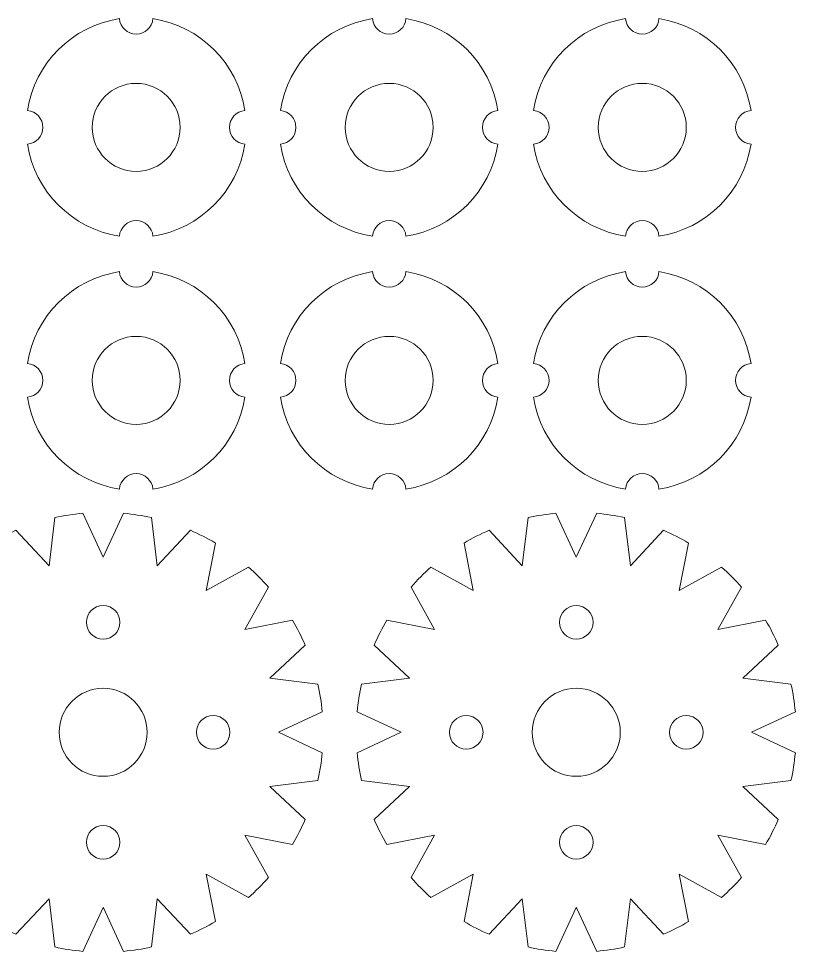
# Model space of a CAD drawing. Header units: centimetres. Extents: x -121 to 177, y -44 to 114.
# Drawn here: x 126.63 to 133.69, y -13.14 to -4.66 of the extents above; entities that cross this region are included whole.
import ezdxf

# ---------------------------------------------------------------- set-up
doc = ezdxf.new("R2010")
doc.units = ezdxf.units.CM
doc.header["$MEASUREMENT"] = 0
doc.layers.add('Layer 1', color=7, linetype='Continuous')

msp = doc.modelspace()

# ---------------------------------------------------------------- linework, layer by layer
at = {"layer": 'Layer 1', "lineweight": 20}
for centre, major_axis in [((127.7, -5.65), (0, 0.4)), ((130, -5.65), (0, 0.4)), ((132.3, -5.65), (0, 0.4)), ((127.7, -7.95), (0, 0.4)), ((130, -7.95), (0, 0.4)), ((132.3, -7.95), (0, 0.4)), ((127.4, -10.15), (0, 0.1525)), ((131.7, -10.15), (0, 0.1525)), ((127.4, -11.15), (0, 0.4)), ((131.7, -11.15), (0, 0.4)), ((128.4, -11.15), (0, 0.1525)), ((130.7, -11.15), (0, 0.1525)), ((132.7, -11.15), (0, 0.1525)), ((127.4, -12.15), (0, 0.1525)), ((131.7, -12.15), (0, 0.1525))]:
    msp.add_ellipse(centre, major_axis=major_axis, ratio=1, dxfattribs=at)
for points, knots in [([(127.85207, -4.66149), (128.28253, -4.7272), (128.62273, -5.06747), (128.68844, -5.49793), (128.68844, -5.49793), (128.60963, -5.50384), (128.5475, -5.56968), (128.5475, -5.65), (128.5475, -5.65), (128.5475, -5.73032), (128.60963, -5.79616), (128.68844, -5.80207), (128.68844, -5.80207), (128.62273, -6.23253), (128.28253, -6.5728), (127.85207, -6.63851), (127.85207, -6.63851), (127.84619, -6.55966), (127.78034, -6.4975), (127.7, -6.4975), (127.7, -6.4975), (127.61966, -6.4975), (127.55381, -6.55966), (127.54793, -6.63851), (127.54793, -6.63851), (127.11747, -6.5728), (126.77727, -6.23253), (126.71156, -5.80207), (126.71156, -5.80207), (126.79037, -5.79616), (126.8525, -5.73032), (126.8525, -5.65), (126.8525, -5.65), (126.8525, -5.56968), (126.79037, -5.50384), (126.71156, -5.49793), (126.71156, -5.49793), (126.77727, -5.06747), (127.11747, -4.7272), (127.54793, -4.66149), (127.54793, -4.66149), (127.55381, -4.74034), (127.61966, -4.8025), (127.7, -4.8025), (127.7, -4.8025), (127.78034, -4.8025), (127.84619, -4.74034), (127.85207, -4.66149)], [0, 0, 0, 0, 0.0833333, 0.0833333, 0.0833333, 0.0833333, 0.1666667, 0.1666667, 0.1666667, 0.1666667, 0.25, 0.25, 0.25, 0.25, 0.3333333, 0.3333333, 0.3333333, 0.3333333, 0.4166667, 0.4166667, 0.4166667, 0.4166667, 0.5, 0.5, 0.5, 0.5, 0.5833333, 0.5833333, 0.5833333, 0.5833333, 0.6666667, 0.6666667, 0.6666667, 0.6666667, 0.75, 0.75, 0.75, 0.75, 0.8333333, 0.8333333, 0.8333333, 0.8333333, 0.9166667, 0.9166667, 0.9166667, 0.9166667, 1, 1, 1, 1]), ([(130.15207, -4.66149), (130.58253, -4.7272), (130.92273, -5.06747), (130.98844, -5.49793), (130.98844, -5.49793), (130.90963, -5.50384), (130.8475, -5.56968), (130.8475, -5.65), (130.8475, -5.65), (130.8475, -5.73032), (130.90963, -5.79616), (130.98844, -5.80207), (130.98844, -5.80207), (130.92273, -6.23253), (130.58253, -6.5728), (130.15207, -6.63851), (130.15207, -6.63851), (130.14619, -6.55966), (130.08034, -6.4975), (130, -6.4975), (130, -6.4975), (129.91966, -6.4975), (129.85381, -6.55966), (129.84793, -6.63851), (129.84793, -6.63851), (129.41747, -6.5728), (129.07727, -6.23253), (129.01156, -5.80207), (129.01156, -5.80207), (129.09037, -5.79616), (129.1525, -5.73032), (129.1525, -5.65), (129.1525, -5.65), (129.1525, -5.56968), (129.09037, -5.50384), (129.01156, -5.49793), (129.01156, -5.49793), (129.07727, -5.06747), (129.41747, -4.7272), (129.84793, -4.66149), (129.84793, -4.66149), (129.85381, -4.74034), (129.91966, -4.8025), (130, -4.8025), (130, -4.8025), (130.08034, -4.8025), (130.14619, -4.74034), (130.15207, -4.66149)], [0, 0, 0, 0, 0.0833333, 0.0833333, 0.0833333, 0.0833333, 0.1666667, 0.1666667, 0.1666667, 0.1666667, 0.25, 0.25, 0.25, 0.25, 0.3333333, 0.3333333, 0.3333333, 0.3333333, 0.4166667, 0.4166667, 0.4166667, 0.4166667, 0.5, 0.5, 0.5, 0.5, 0.5833333, 0.5833333, 0.5833333, 0.5833333, 0.6666667, 0.6666667, 0.6666667, 0.6666667, 0.75, 0.75, 0.75, 0.75, 0.8333333, 0.8333333, 0.8333333, 0.8333333, 0.9166667, 0.9166667, 0.9166667, 0.9166667, 1, 1, 1, 1]), ([(132.45207, -4.66149), (132.88253, -4.7272), (133.22273, -5.06747), (133.28844, -5.49793), (133.28844, -5.49793), (133.20963, -5.50384), (133.1475, -5.56968), (133.1475, -5.65), (133.1475, -5.65), (133.1475, -5.73032), (133.20963, -5.79616), (133.28844, -5.80207), (133.28844, -5.80207), (133.22273, -6.23253), (132.88253, -6.5728), (132.45207, -6.63851), (132.45207, -6.63851), (132.44619, -6.55966), (132.38034, -6.4975), (132.3, -6.4975), (132.3, -6.4975), (132.21966, -6.4975), (132.15381, -6.55966), (132.14793, -6.63851), (132.14793, -6.63851), (131.71747, -6.5728), (131.37727, -6.23253), (131.31156, -5.80207), (131.31156, -5.80207), (131.39037, -5.79616), (131.4525, -5.73032), (131.4525, -5.65), (131.4525, -5.65), (131.4525, -5.56968), (131.39037, -5.50384), (131.31156, -5.49793), (131.31156, -5.49793), (131.37727, -5.06747), (131.71747, -4.7272), (132.14793, -4.66149), (132.14793, -4.66149), (132.15381, -4.74034), (132.21966, -4.8025), (132.3, -4.8025), (132.3, -4.8025), (132.38034, -4.8025), (132.44619, -4.74034), (132.45207, -4.66149)], [0, 0, 0, 0, 0.0833333, 0.0833333, 0.0833333, 0.0833333, 0.1666667, 0.1666667, 0.1666667, 0.1666667, 0.25, 0.25, 0.25, 0.25, 0.3333333, 0.3333333, 0.3333333, 0.3333333, 0.4166667, 0.4166667, 0.4166667, 0.4166667, 0.5, 0.5, 0.5, 0.5, 0.5833333, 0.5833333, 0.5833333, 0.5833333, 0.6666667, 0.6666667, 0.6666667, 0.6666667, 0.75, 0.75, 0.75, 0.75, 0.8333333, 0.8333333, 0.8333333, 0.8333333, 0.9166667, 0.9166667, 0.9166667, 0.9166667, 1, 1, 1, 1]), ([(127.85207, -6.96149), (128.28253, -7.0272), (128.62273, -7.36747), (128.68844, -7.79793), (128.68844, -7.79793), (128.60963, -7.80384), (128.5475, -7.86968), (128.5475, -7.95), (128.5475, -7.95), (128.5475, -8.03032), (128.60963, -8.09616), (128.68844, -8.10207), (128.68844, -8.10207), (128.62273, -8.53253), (128.28253, -8.8728), (127.85207, -8.93851), (127.85207, -8.93851), (127.84619, -8.85966), (127.78034, -8.7975), (127.7, -8.7975), (127.7, -8.7975), (127.61966, -8.7975), (127.55381, -8.85966), (127.54793, -8.93851), (127.54793, -8.93851), (127.11747, -8.8728), (126.77727, -8.53253), (126.71156, -8.10207), (126.71156, -8.10207), (126.79037, -8.09616), (126.8525, -8.03032), (126.8525, -7.95), (126.8525, -7.95), (126.8525, -7.86968), (126.79037, -7.80384), (126.71156, -7.79793), (126.71156, -7.79793), (126.77727, -7.36747), (127.11747, -7.0272), (127.54793, -6.96149), (127.54793, -6.96149), (127.55381, -7.04034), (127.61966, -7.1025), (127.7, -7.1025), (127.7, -7.1025), (127.78034, -7.1025), (127.84619, -7.04034), (127.85207, -6.96149)], [0, 0, 0, 0, 0.0833333, 0.0833333, 0.0833333, 0.0833333, 0.1666667, 0.1666667, 0.1666667, 0.1666667, 0.25, 0.25, 0.25, 0.25, 0.3333333, 0.3333333, 0.3333333, 0.3333333, 0.4166667, 0.4166667, 0.4166667, 0.4166667, 0.5, 0.5, 0.5, 0.5, 0.5833333, 0.5833333, 0.5833333, 0.5833333, 0.6666667, 0.6666667, 0.6666667, 0.6666667, 0.75, 0.75, 0.75, 0.75, 0.8333333, 0.8333333, 0.8333333, 0.8333333, 0.9166667, 0.9166667, 0.9166667, 0.9166667, 1, 1, 1, 1]), ([(130.15207, -6.96149), (130.58253, -7.0272), (130.92273, -7.36747), (130.98844, -7.79793), (130.98844, -7.79793), (130.90963, -7.80384), (130.8475, -7.86968), (130.8475, -7.95), (130.8475, -7.95), (130.8475, -8.03032), (130.90963, -8.09616), (130.98844, -8.10207), (130.98844, -8.10207), (130.92273, -8.53253), (130.58253, -8.8728), (130.15207, -8.93851), (130.15207, -8.93851), (130.14619, -8.85966), (130.08034, -8.7975), (130, -8.7975), (130, -8.7975), (129.91966, -8.7975), (129.85381, -8.85966), (129.84793, -8.93851), (129.84793, -8.93851), (129.41747, -8.8728), (129.07727, -8.53253), (129.01156, -8.10207), (129.01156, -8.10207), (129.09037, -8.09616), (129.1525, -8.03032), (129.1525, -7.95), (129.1525, -7.95), (129.1525, -7.86968), (129.09037, -7.80384), (129.01156, -7.79793), (129.01156, -7.79793), (129.07727, -7.36747), (129.41747, -7.0272), (129.84793, -6.96149), (129.84793, -6.96149), (129.85381, -7.04034), (129.91966, -7.1025), (130, -7.1025), (130, -7.1025), (130.08034, -7.1025), (130.14619, -7.04034), (130.15207, -6.96149)], [0, 0, 0, 0, 0.0833333, 0.0833333, 0.0833333, 0.0833333, 0.1666667, 0.1666667, 0.1666667, 0.1666667, 0.25, 0.25, 0.25, 0.25, 0.3333333, 0.3333333, 0.3333333, 0.3333333, 0.4166667, 0.4166667, 0.4166667, 0.4166667, 0.5, 0.5, 0.5, 0.5, 0.5833333, 0.5833333, 0.5833333, 0.5833333, 0.6666667, 0.6666667, 0.6666667, 0.6666667, 0.75, 0.75, 0.75, 0.75, 0.8333333, 0.8333333, 0.8333333, 0.8333333, 0.9166667, 0.9166667, 0.9166667, 0.9166667, 1, 1, 1, 1]), ([(132.45207, -6.96149), (132.88253, -7.0272), (133.22273, -7.36747), (133.28844, -7.79793), (133.28844, -7.79793), (133.20963, -7.80384), (133.1475, -7.86968), (133.1475, -7.95), (133.1475, -7.95), (133.1475, -8.03032), (133.20963, -8.09616), (133.28844, -8.10207), (133.28844, -8.10207), (133.22273, -8.53253), (132.88253, -8.8728), (132.45207, -8.93851), (132.45207, -8.93851), (132.44619, -8.85966), (132.38034, -8.7975), (132.3, -8.7975), (132.3, -8.7975), (132.21966, -8.7975), (132.15381, -8.85966), (132.14793, -8.93851), (132.14793, -8.93851), (131.71747, -8.8728), (131.37727, -8.53253), (131.31156, -8.10207), (131.31156, -8.10207), (131.39037, -8.09616), (131.4525, -8.03032), (131.4525, -7.95), (131.4525, -7.95), (131.4525, -7.86968), (131.39037, -7.80384), (131.31156, -7.79793), (131.31156, -7.79793), (131.37727, -7.36747), (131.71747, -7.0272), (132.14793, -6.96149), (132.14793, -6.96149), (132.15381, -7.04034), (132.21966, -7.1025), (132.3, -7.1025), (132.3, -7.1025), (132.38034, -7.1025), (132.44619, -7.04034), (132.45207, -6.96149)], [0, 0, 0, 0, 0.0833333, 0.0833333, 0.0833333, 0.0833333, 0.1666667, 0.1666667, 0.1666667, 0.1666667, 0.25, 0.25, 0.25, 0.25, 0.3333333, 0.3333333, 0.3333333, 0.3333333, 0.4166667, 0.4166667, 0.4166667, 0.4166667, 0.5, 0.5, 0.5, 0.5, 0.5833333, 0.5833333, 0.5833333, 0.5833333, 0.6666667, 0.6666667, 0.6666667, 0.6666667, 0.75, 0.75, 0.75, 0.75, 0.8333333, 0.8333333, 0.8333333, 0.8333333, 0.9166667, 0.9166667, 0.9166667, 0.9166667, 1, 1, 1, 1]), ([(127.83837, -9.19834), (127.83837, -9.19834), (127.89206, -9.63559), (127.89206, -9.63559), (127.89206, -9.63559), (127.89206, -9.63559), (128.19252, -9.31338), (128.19252, -9.31338), (128.19252, -9.31338), (128.27108, -9.34733), (128.34701, -9.3862), (128.41998, -9.42955), (128.41998, -9.42955), (128.41998, -9.42955), (128.33596, -9.86176), (128.33596, -9.86176), (128.33596, -9.86176), (128.33596, -9.86176), (128.72079, -9.64844), (128.72079, -9.64844), (128.72079, -9.64844), (128.78482, -9.7048), (128.84519, -9.7652), (128.90156, -9.82922), (128.90156, -9.82922), (128.90156, -9.82922), (128.68824, -10.21404), (128.68824, -10.21404), (128.68824, -10.21404), (128.68824, -10.21404), (129.12046, -10.13002), (129.12046, -10.13002), (129.12046, -10.13002), (129.16382, -10.20297), (129.20265, -10.27893), (129.23662, -10.35748), (129.23662, -10.35748), (129.23662, -10.35748), (128.91441, -10.65794), (128.91441, -10.65794), (128.91441, -10.65794), (128.91441, -10.65794), (129.35166, -10.71163), (129.35166, -10.71163), (129.35166, -10.71163), (129.37009, -10.79394), (129.38336, -10.87818), (129.39131, -10.96396), (129.39131, -10.96396), (129.39131, -10.96396), (128.99235, -11.15), (128.99235, -11.15), (128.99235, -11.15), (128.99235, -11.15), (129.39131, -11.33604), (129.39131, -11.33604), (129.39131, -11.33604), (129.38339, -11.42183), (129.37007, -11.50605), (129.35166, -11.58837), (129.35166, -11.58837), (129.35166, -11.58837), (128.91441, -11.64206), (128.91441, -11.64206), (128.91441, -11.64206), (128.91441, -11.64206), (129.23662, -11.94252), (129.23662, -11.94252), (129.23662, -11.94252), (129.20267, -12.02108), (129.16381, -12.09701), (129.12046, -12.16998), (129.12046, -12.16998), (129.12046, -12.16998), (128.68824, -12.08596), (128.68824, -12.08596), (128.68824, -12.08596), (128.68824, -12.08596), (128.90156, -12.47079), (128.90156, -12.47079), (128.90156, -12.47079), (128.8452, -12.53482), (128.78481, -12.59519), (128.72079, -12.65156), (128.72079, -12.65156), (128.72079, -12.65156), (128.33596, -12.43824), (128.33596, -12.43824), (128.33596, -12.43824), (128.33596, -12.43824), (128.41998, -12.87046), (128.41998, -12.87046), (128.41998, -12.87046), (128.34703, -12.91382), (128.27107, -12.95265), (128.19252, -12.98662), (128.19252, -12.98662), (128.19252, -12.98662), (127.89206, -12.66441), (127.89206, -12.66441), (127.89206, -12.66441), (127.89206, -12.66441), (127.83837, -13.10166), (127.83837, -13.10166), (127.83837, -13.10166), (127.75606, -13.12009), (127.67182, -13.13336), (127.58604, -13.14131), (127.58604, -13.14131), (127.58604, -13.14131), (127.40495, -12.75297), (127.40495, -12.75297), (127.40495, -12.75297), (127.40495, -12.75297), (127.4, -12.74235), (127.4, -12.74235), (127.4, -12.74235), (127.4, -12.74235), (127.21396, -13.14131), (127.21396, -13.14131), (127.21396, -13.14131), (127.12817, -13.13339), (127.04395, -13.12007), (126.96163, -13.10166), (126.96163, -13.10166), (126.96163, -13.10166), (126.90794, -12.66441), (126.90794, -12.66441), (126.90794, -12.66441), (126.90794, -12.66441), (126.60748, -12.98662), (126.60748, -12.98662), (126.60748, -12.98662), (126.52892, -12.95267), (126.45299, -12.91381), (126.38002, -12.87046), (126.38002, -12.87046), (126.38002, -12.87046), (126.46404, -12.43824), (126.46404, -12.43824), (126.46404, -12.43824), (126.46404, -12.43824), (126.07921, -12.65156), (126.07921, -12.65156), (126.07921, -12.65156), (126.01518, -12.5952), (125.95481, -12.53481), (125.89844, -12.47079), (125.89844, -12.47079), (125.89844, -12.47079), (126.11176, -12.08596), (126.11176, -12.08596), (126.11176, -12.08596), (126.11176, -12.08596), (125.67954, -12.16998), (125.67954, -12.16998), (125.67954, -12.16998), (125.63618, -12.09703), (125.59735, -12.02107), (125.56338, -11.94252), (125.56338, -11.94252), (125.56338, -11.94252), (125.88559, -11.64206), (125.88559, -11.64206), (125.88559, -11.64206), (125.88559, -11.64206), (125.44834, -11.58837), (125.44834, -11.58837), (125.44834, -11.58837), (125.42991, -11.50606), (125.41664, -11.42182), (125.40869, -11.33604), (125.40869, -11.33604), (125.40869, -11.33604), (125.80765, -11.15), (125.80765, -11.15), (125.80765, -11.15), (125.80765, -11.15), (125.40869, -10.96396), (125.40869, -10.96396), (125.40869, -10.96396), (125.41661, -10.87816), (125.42992, -10.79393), (125.44834, -10.71162), (125.44834, -10.71162), (125.44834, -10.71162), (125.88558, -10.65794), (125.88558, -10.65794), (125.88558, -10.65794), (125.88558, -10.65794), (125.56338, -10.35749), (125.56338, -10.35749), (125.56338, -10.35749), (125.59733, -10.27893), (125.63619, -10.20298), (125.67954, -10.13002), (125.67954, -10.13002), (125.67954, -10.13002), (126.11176, -10.21404), (126.11176, -10.21404), (126.11176, -10.21404), (126.11176, -10.21404), (125.89844, -9.82922), (125.89844, -9.82922), (125.89844, -9.82922), (125.9548, -9.76519), (126.01519, -9.70481), (126.07921, -9.64844), (126.07921, -9.64844), (126.07921, -9.64844), (126.46404, -9.86176), (126.46404, -9.86176), (126.46404, -9.86176), (126.46404, -9.86176), (126.38002, -9.42954), (126.38002, -9.42954), (126.38002, -9.42954), (126.45297, -9.38618), (126.52893, -9.34735), (126.60748, -9.31338), (126.60748, -9.31338), (126.60748, -9.31338), (126.90794, -9.63559), (126.90794, -9.63559), (126.90794, -9.63559), (126.90794, -9.63559), (126.96163, -9.19834), (126.96163, -9.19834), (126.96163, -9.19834), (127.04394, -9.17991), (127.12818, -9.16664), (127.21396, -9.15869), (127.21396, -9.15869), (127.21396, -9.15869), (127.4, -9.55765), (127.4, -9.55765), (127.4, -9.55765), (127.4, -9.55765), (127.58604, -9.15869), (127.58604, -9.15869), (127.58604, -9.15869), (127.67182, -9.16664), (127.75605, -9.17992), (127.83837, -9.19834)], [0, 0, 0, 0, 0.0163934, 0.0163934, 0.0163934, 0.0163934, 0.0327869, 0.0327869, 0.0327869, 0.0327869, 0.0491803, 0.0491803, 0.0491803, 0.0491803, 0.0655738, 0.0655738, 0.0655738, 0.0655738, 0.0819672, 0.0819672, 0.0819672, 0.0819672, 0.0983607, 0.0983607, 0.0983607, 0.0983607, 0.1147541, 0.1147541, 0.1147541, 0.1147541, 0.1311475, 0.1311475, 0.1311475, 0.1311475, 0.147541, 0.147541, 0.147541, 0.147541, 0.1639344, 0.1639344, 0.1639344, 0.1639344, 0.1803279, 0.1803279, 0.1803279, 0.1803279, 0.1967213, 0.1967213, 0.1967213, 0.1967213, 0.2131148, 0.2131148, 0.2131148, 0.2131148, 0.2295082, 0.2295082, 0.2295082, 0.2295082, 0.2459016, 0.2459016, 0.2459016, 0.2459016, 0.2622951, 0.2622951, 0.2622951, 0.2622951, 0.2786885, 0.2786885, 0.2786885, 0.2786885, 0.295082, 0.295082, 0.295082, 0.295082, 0.3114754, 0.3114754, 0.3114754, 0.3114754, 0.3278689, 0.3278689, 0.3278689, 0.3278689, 0.3442623, 0.3442623, 0.3442623, 0.3442623, 0.3606557, 0.3606557, 0.3606557, 0.3606557, 0.3770492, 0.3770492, 0.3770492, 0.3770492, 0.3934426, 0.3934426, 0.3934426, 0.3934426, 0.4098361, 0.4098361, 0.4098361, 0.4098361, 0.4262295, 0.4262295, 0.4262295, 0.4262295, 0.442623, 0.442623, 0.442623, 0.442623, 0.4590164, 0.4590164, 0.4590164, 0.4590164, 0.4754098, 0.4754098, 0.4754098, 0.4754098, 0.4918033, 0.4918033, 0.4918033, 0.4918033, 0.5081967, 0.5081967, 0.5081967, 0.5081967, 0.5245902, 0.5245902, 0.5245902, 0.5245902, 0.5409836, 0.5409836, 0.5409836, 0.5409836, 0.557377, 0.557377, 0.557377, 0.557377, 0.5737705, 0.5737705, 0.5737705, 0.5737705, 0.5901639, 0.5901639, 0.5901639, 0.5901639, 0.6065574, 0.6065574, 0.6065574, 0.6065574, 0.6229508, 0.6229508, 0.6229508, 0.6229508, 0.6393443, 0.6393443, 0.6393443, 0.6393443, 0.6557377, 0.6557377, 0.6557377, 0.6557377, 0.6721311, 0.6721311, 0.6721311, 0.6721311, 0.6885246, 0.6885246, 0.6885246, 0.6885246, 0.704918, 0.704918, 0.704918, 0.704918, 0.7213115, 0.7213115, 0.7213115, 0.7213115, 0.7377049, 0.7377049, 0.7377049, 0.7377049, 0.7540984, 0.7540984, 0.7540984, 0.7540984, 0.7704918, 0.7704918, 0.7704918, 0.7704918, 0.7868852, 0.7868852, 0.7868852, 0.7868852, 0.8032787, 0.8032787, 0.8032787, 0.8032787, 0.8196721, 0.8196721, 0.8196721, 0.8196721, 0.8360656, 0.8360656, 0.8360656, 0.8360656, 0.852459, 0.852459, 0.852459, 0.852459, 0.8688525, 0.8688525, 0.8688525, 0.8688525, 0.8852459, 0.8852459, 0.8852459, 0.8852459, 0.9016393, 0.9016393, 0.9016393, 0.9016393, 0.9180328, 0.9180328, 0.9180328, 0.9180328, 0.9344262, 0.9344262, 0.9344262, 0.9344262, 0.9508197, 0.9508197, 0.9508197, 0.9508197, 0.9672131, 0.9672131, 0.9672131, 0.9672131, 0.9836066, 0.9836066, 0.9836066, 0.9836066, 1, 1, 1, 1]), ([(132.13837, -9.19834), (132.13837, -9.19834), (132.19206, -9.63559), (132.19206, -9.63559), (132.19206, -9.63559), (132.19206, -9.63559), (132.49252, -9.31338), (132.49252, -9.31338), (132.49252, -9.31338), (132.57108, -9.34733), (132.64701, -9.3862), (132.71998, -9.42955), (132.71998, -9.42955), (132.71998, -9.42955), (132.63596, -9.86176), (132.63596, -9.86176), (132.63596, -9.86176), (132.63596, -9.86176), (133.02079, -9.64844), (133.02079, -9.64844), (133.02079, -9.64844), (133.08482, -9.7048), (133.14519, -9.7652), (133.20156, -9.82922), (133.20156, -9.82922), (133.20156, -9.82922), (132.98824, -10.21404), (132.98824, -10.21404), (132.98824, -10.21404), (132.98824, -10.21404), (133.42046, -10.13002), (133.42046, -10.13002), (133.42046, -10.13002), (133.46382, -10.20297), (133.50265, -10.27893), (133.53662, -10.35748), (133.53662, -10.35748), (133.53662, -10.35748), (133.21441, -10.65794), (133.21441, -10.65794), (133.21441, -10.65794), (133.21441, -10.65794), (133.65166, -10.71163), (133.65166, -10.71163), (133.65166, -10.71163), (133.67009, -10.79394), (133.68336, -10.87818), (133.69131, -10.96396), (133.69131, -10.96396), (133.69131, -10.96396), (133.29235, -11.15), (133.29235, -11.15), (133.29235, -11.15), (133.29235, -11.15), (133.69131, -11.33604), (133.69131, -11.33604), (133.69131, -11.33604), (133.68339, -11.42183), (133.67007, -11.50605), (133.65166, -11.58837), (133.65166, -11.58837), (133.65166, -11.58837), (133.21441, -11.64206), (133.21441, -11.64206), (133.21441, -11.64206), (133.21441, -11.64206), (133.53662, -11.94252), (133.53662, -11.94252), (133.53662, -11.94252), (133.50267, -12.02108), (133.46381, -12.09701), (133.42046, -12.16998), (133.42046, -12.16998), (133.42046, -12.16998), (132.98824, -12.08596), (132.98824, -12.08596), (132.98824, -12.08596), (132.98824, -12.08596), (133.20156, -12.47079), (133.20156, -12.47079), (133.20156, -12.47079), (133.1452, -12.53482), (133.08481, -12.59519), (133.02079, -12.65156), (133.02079, -12.65156), (133.02079, -12.65156), (132.63596, -12.43824), (132.63596, -12.43824), (132.63596, -12.43824), (132.63596, -12.43824), (132.71998, -12.87046), (132.71998, -12.87046), (132.71998, -12.87046), (132.64703, -12.91382), (132.57107, -12.95265), (132.49252, -12.98662), (132.49252, -12.98662), (132.49252, -12.98662), (132.19206, -12.66441), (132.19206, -12.66441), (132.19206, -12.66441), (132.19206, -12.66441), (132.13837, -13.10166), (132.13837, -13.10166), (132.13837, -13.10166), (132.05606, -13.12009), (131.97182, -13.13336), (131.88604, -13.14131), (131.88604, -13.14131), (131.88604, -13.14131), (131.70495, -12.75297), (131.70495, -12.75297), (131.70495, -12.75297), (131.70495, -12.75297), (131.7, -12.74235), (131.7, -12.74235), (131.7, -12.74235), (131.7, -12.74235), (131.51396, -13.14131), (131.51396, -13.14131), (131.51396, -13.14131), (131.42817, -13.13339), (131.34395, -13.12007), (131.26163, -13.10166), (131.26163, -13.10166), (131.26163, -13.10166), (131.20794, -12.66441), (131.20794, -12.66441), (131.20794, -12.66441), (131.20794, -12.66441), (130.90748, -12.98662), (130.90748, -12.98662), (130.90748, -12.98662), (130.82892, -12.95267), (130.75299, -12.91381), (130.68002, -12.87046), (130.68002, -12.87046), (130.68002, -12.87046), (130.76404, -12.43824), (130.76404, -12.43824), (130.76404, -12.43824), (130.76404, -12.43824), (130.37921, -12.65156), (130.37921, -12.65156), (130.37921, -12.65156), (130.31518, -12.5952), (130.25481, -12.53481), (130.19844, -12.47079), (130.19844, -12.47079), (130.19844, -12.47079), (130.41176, -12.08596), (130.41176, -12.08596), (130.41176, -12.08596), (130.41176, -12.08596), (129.97954, -12.16998), (129.97954, -12.16998), (129.97954, -12.16998), (129.93618, -12.09703), (129.89735, -12.02107), (129.86338, -11.94252), (129.86338, -11.94252), (129.86338, -11.94252), (130.18559, -11.64206), (130.18559, -11.64206), (130.18559, -11.64206), (130.18559, -11.64206), (129.74834, -11.58837), (129.74834, -11.58837), (129.74834, -11.58837), (129.72991, -11.50606), (129.71664, -11.42182), (129.70869, -11.33604), (129.70869, -11.33604), (129.70869, -11.33604), (130.10765, -11.15), (130.10765, -11.15), (130.10765, -11.15), (130.10765, -11.15), (129.70869, -10.96396), (129.70869, -10.96396), (129.70869, -10.96396), (129.71661, -10.87816), (129.72992, -10.79393), (129.74834, -10.71162), (129.74834, -10.71162), (129.74834, -10.71162), (130.18558, -10.65794), (130.18558, -10.65794), (130.18558, -10.65794), (130.18558, -10.65794), (129.86338, -10.35749), (129.86338, -10.35749), (129.86338, -10.35749), (129.89733, -10.27893), (129.93619, -10.20298), (129.97954, -10.13002), (129.97954, -10.13002), (129.97954, -10.13002), (130.41176, -10.21404), (130.41176, -10.21404), (130.41176, -10.21404), (130.41176, -10.21404), (130.19844, -9.82922), (130.19844, -9.82922), (130.19844, -9.82922), (130.2548, -9.76519), (130.31519, -9.70481), (130.37921, -9.64844), (130.37921, -9.64844), (130.37921, -9.64844), (130.76404, -9.86176), (130.76404, -9.86176), (130.76404, -9.86176), (130.76404, -9.86176), (130.68002, -9.42954), (130.68002, -9.42954), (130.68002, -9.42954), (130.75297, -9.38618), (130.82893, -9.34735), (130.90748, -9.31338), (130.90748, -9.31338), (130.90748, -9.31338), (131.20794, -9.63559), (131.20794, -9.63559), (131.20794, -9.63559), (131.20794, -9.63559), (131.26163, -9.19834), (131.26163, -9.19834), (131.26163, -9.19834), (131.34394, -9.17991), (131.42818, -9.16664), (131.51396, -9.15869), (131.51396, -9.15869), (131.51396, -9.15869), (131.7, -9.55765), (131.7, -9.55765), (131.7, -9.55765), (131.7, -9.55765), (131.88604, -9.15869), (131.88604, -9.15869), (131.88604, -9.15869), (131.97182, -9.16664), (132.05605, -9.17992), (132.13837, -9.19834)], [0, 0, 0, 0, 0.0163934, 0.0163934, 0.0163934, 0.0163934, 0.0327869, 0.0327869, 0.0327869, 0.0327869, 0.0491803, 0.0491803, 0.0491803, 0.0491803, 0.0655738, 0.0655738, 0.0655738, 0.0655738, 0.0819672, 0.0819672, 0.0819672, 0.0819672, 0.0983607, 0.0983607, 0.0983607, 0.0983607, 0.1147541, 0.1147541, 0.1147541, 0.1147541, 0.1311475, 0.1311475, 0.1311475, 0.1311475, 0.147541, 0.147541, 0.147541, 0.147541, 0.1639344, 0.1639344, 0.1639344, 0.1639344, 0.1803279, 0.1803279, 0.1803279, 0.1803279, 0.1967213, 0.1967213, 0.1967213, 0.1967213, 0.2131148, 0.2131148, 0.2131148, 0.2131148, 0.2295082, 0.2295082, 0.2295082, 0.2295082, 0.2459016, 0.2459016, 0.2459016, 0.2459016, 0.2622951, 0.2622951, 0.2622951, 0.2622951, 0.2786885, 0.2786885, 0.2786885, 0.2786885, 0.295082, 0.295082, 0.295082, 0.295082, 0.3114754, 0.3114754, 0.3114754, 0.3114754, 0.3278689, 0.3278689, 0.3278689, 0.3278689, 0.3442623, 0.3442623, 0.3442623, 0.3442623, 0.3606557, 0.3606557, 0.3606557, 0.3606557, 0.3770492, 0.3770492, 0.3770492, 0.3770492, 0.3934426, 0.3934426, 0.3934426, 0.3934426, 0.4098361, 0.4098361, 0.4098361, 0.4098361, 0.4262295, 0.4262295, 0.4262295, 0.4262295, 0.442623, 0.442623, 0.442623, 0.442623, 0.4590164, 0.4590164, 0.4590164, 0.4590164, 0.4754098, 0.4754098, 0.4754098, 0.4754098, 0.4918033, 0.4918033, 0.4918033, 0.4918033, 0.5081967, 0.5081967, 0.5081967, 0.5081967, 0.5245902, 0.5245902, 0.5245902, 0.5245902, 0.5409836, 0.5409836, 0.5409836, 0.5409836, 0.557377, 0.557377, 0.557377, 0.557377, 0.5737705, 0.5737705, 0.5737705, 0.5737705, 0.5901639, 0.5901639, 0.5901639, 0.5901639, 0.6065574, 0.6065574, 0.6065574, 0.6065574, 0.6229508, 0.6229508, 0.6229508, 0.6229508, 0.6393443, 0.6393443, 0.6393443, 0.6393443, 0.6557377, 0.6557377, 0.6557377, 0.6557377, 0.6721311, 0.6721311, 0.6721311, 0.6721311, 0.6885246, 0.6885246, 0.6885246, 0.6885246, 0.704918, 0.704918, 0.704918, 0.704918, 0.7213115, 0.7213115, 0.7213115, 0.7213115, 0.7377049, 0.7377049, 0.7377049, 0.7377049, 0.7540984, 0.7540984, 0.7540984, 0.7540984, 0.7704918, 0.7704918, 0.7704918, 0.7704918, 0.7868852, 0.7868852, 0.7868852, 0.7868852, 0.8032787, 0.8032787, 0.8032787, 0.8032787, 0.8196721, 0.8196721, 0.8196721, 0.8196721, 0.8360656, 0.8360656, 0.8360656, 0.8360656, 0.852459, 0.852459, 0.852459, 0.852459, 0.8688525, 0.8688525, 0.8688525, 0.8688525, 0.8852459, 0.8852459, 0.8852459, 0.8852459, 0.9016393, 0.9016393, 0.9016393, 0.9016393, 0.9180328, 0.9180328, 0.9180328, 0.9180328, 0.9344262, 0.9344262, 0.9344262, 0.9344262, 0.9508197, 0.9508197, 0.9508197, 0.9508197, 0.9672131, 0.9672131, 0.9672131, 0.9672131, 0.9836066, 0.9836066, 0.9836066, 0.9836066, 1, 1, 1, 1]), ([(129.70869, -10.96396), (129.70869, -10.96396), (130.10765, -11.15), (130.10765, -11.15), (130.10765, -11.15), (130.10765, -11.15), (129.70869, -10.96396), (129.70869, -10.96396), (129.70869, -10.96396), (129.70869, -10.96396), (129.70869, -10.96397), (129.70869, -10.96397), (129.70869, -10.96397), (129.70869, -10.96397), (130.10765, -11.15), (130.10765, -11.15), (130.10765, -11.15), (130.10765, -11.15), (129.70869, -10.96396), (129.70869, -10.96396)], [0, 0, 0, 0, 0.2, 0.2, 0.2, 0.2, 0.4, 0.4, 0.4, 0.4, 0.6, 0.6, 0.6, 0.6, 0.8, 0.8, 0.8, 0.8, 1, 1, 1, 1]), ([(129.39131, -11.33603), (129.39131, -11.33603), (129.39131, -11.33604), (129.39131, -11.33604), (129.39131, -11.33604), (129.39131, -11.33604), (128.99235, -11.15), (128.99235, -11.15), (128.99235, -11.15), (128.99235, -11.15), (129.39131, -11.33603), (129.39131, -11.33603)], [0, 0, 0, 0, 0.3333333, 0.3333333, 0.3333333, 0.3333333, 0.6666667, 0.6666667, 0.6666667, 0.6666667, 1, 1, 1, 1]), ([(133.69131, -11.33603), (133.69131, -11.33603), (133.69131, -11.33604), (133.69131, -11.33604), (133.69131, -11.33604), (133.69131, -11.33604), (133.29235, -11.15), (133.29235, -11.15), (133.29235, -11.15), (133.29235, -11.15), (133.69131, -11.33603), (133.69131, -11.33603)], [0, 0, 0, 0, 0.3333333, 0.3333333, 0.3333333, 0.3333333, 0.6666667, 0.6666667, 0.6666667, 0.6666667, 1, 1, 1, 1]), ([(127.21396, -13.14131), (127.21396, -13.14131), (127.4, -12.74235), (127.4, -12.74235), (127.4, -12.74235), (127.4, -12.74235), (127.21396, -13.14131), (127.21396, -13.14131), (127.21396, -13.14131), (127.21396, -13.14131), (127.21397, -13.14131), (127.21397, -13.14131), (127.21397, -13.14131), (127.21397, -13.14131), (127.4, -12.74235), (127.4, -12.74235), (127.4, -12.74235), (127.4, -12.74235), (127.21396, -13.14131), (127.21396, -13.14131)], [0, 0, 0, 0, 0.2, 0.2, 0.2, 0.2, 0.4, 0.4, 0.4, 0.4, 0.6, 0.6, 0.6, 0.6, 0.8, 0.8, 0.8, 0.8, 1, 1, 1, 1]), ([(131.51396, -13.14131), (131.51396, -13.14131), (131.7, -12.74235), (131.7, -12.74235), (131.7, -12.74235), (131.7, -12.74235), (131.51396, -13.14131), (131.51396, -13.14131), (131.51396, -13.14131), (131.51396, -13.14131), (131.51397, -13.14131), (131.51397, -13.14131), (131.51397, -13.14131), (131.51397, -13.14131), (131.7, -12.74235), (131.7, -12.74235), (131.7, -12.74235), (131.7, -12.74235), (131.51396, -13.14131), (131.51396, -13.14131)], [0, 0, 0, 0, 0.2, 0.2, 0.2, 0.2, 0.4, 0.4, 0.4, 0.4, 0.6, 0.6, 0.6, 0.6, 0.8, 0.8, 0.8, 0.8, 1, 1, 1, 1])]:
    msp.add_open_spline(points, degree=3, knots=knots, dxfattribs=at)

doc.saveas('drawing.dxf')
